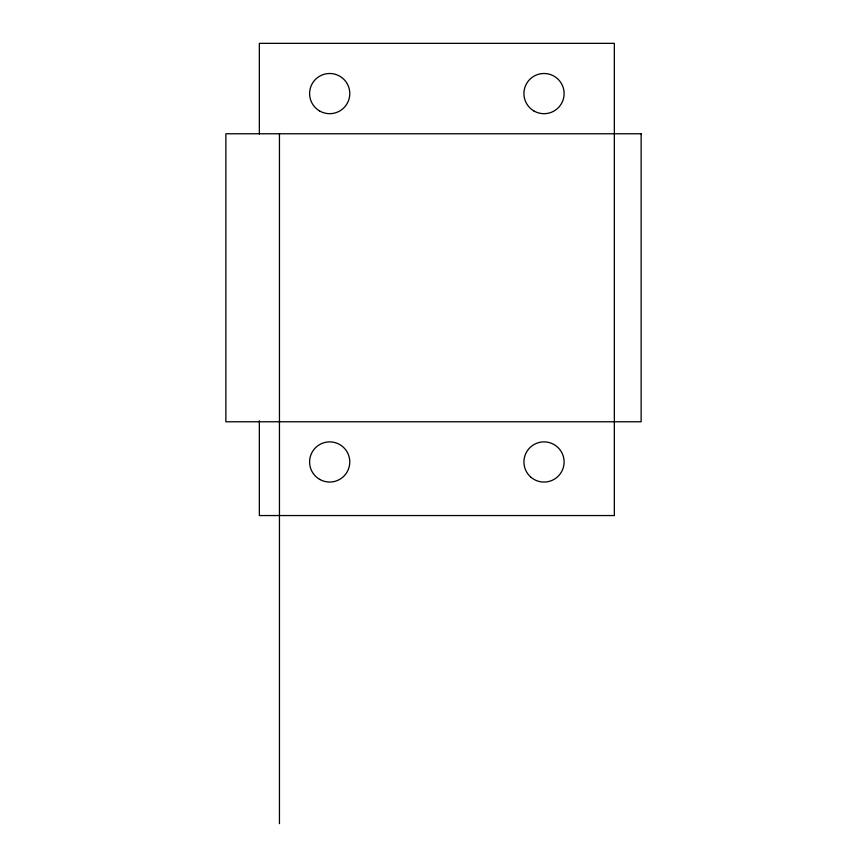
<?xml version="1.0" encoding="UTF-8"?>
<svg xmlns="http://www.w3.org/2000/svg" width="867" height="867" viewBox="0 0 867 867"><rect width="100%" height="100%" fill="white"/><g stroke="black" fill="none" stroke-linecap="round" stroke-linejoin="round"><path stroke-width="1.3" d="M279.445 133.767L279.445 823.65M259.352 134.006L259.352 43.35L614.345 43.35L614.345 515.551L259.352 515.551L259.352 420.842M641.136 133.767L225.864 133.767L225.864 421.774L641.136 421.774L641.136 133.767M530.528 476.861A20.093 20.093 0 0 0 563.658 466.208A20.093 20.093 0 0 0 537.865 442.842A20.093 20.093 0 0 0 530.528 476.861M533.964 110.987A20.093 20.093 0 0 0 564.114 93.582A20.093 20.093 0 0 0 533.964 76.188A20.093 20.093 0 0 0 533.964 110.987M319.641 110.987A20.093 20.093 0 0 0 349.78 93.582A20.093 20.093 0 0 0 319.641 76.188A20.093 20.093 0 0 0 319.641 110.987M319.641 479.364A20.093 20.093 0 0 0 349.78 461.97A20.093 20.093 0 0 0 319.641 444.565A20.093 20.093 0 0 0 319.641 479.364"/></g></svg>
